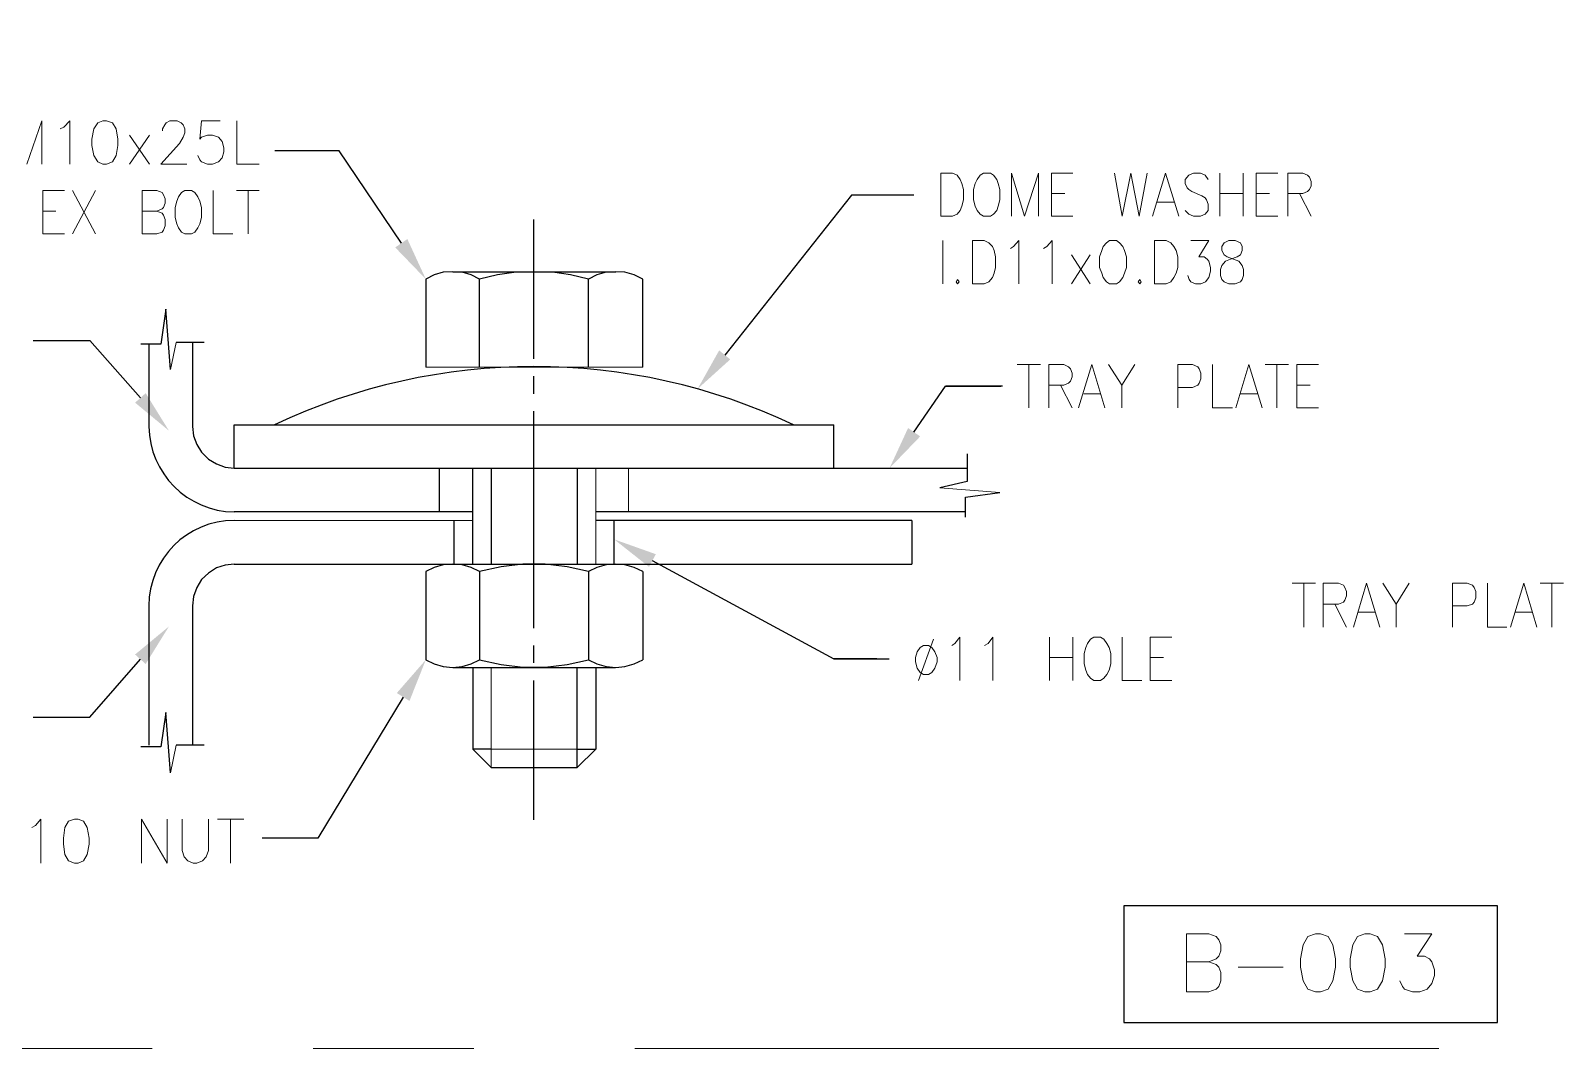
# Model space of a CAD drawing. Header units: inches. Extents: x -15980 to 45789, y -23276 to 2417.
# Drawn here: x -9003 to -8139, y -19581 to -19007 of the extents above; entities that cross this region are included whole.
import ezdxf

# ---------------------------------------------------------------- set-up
doc = ezdxf.new("R2010")
doc.units = ezdxf.units.IN
doc.header["$MEASUREMENT"] = 0
doc.linetypes.add('PHANTOMX2', pattern=[127, 63.5, -12.7, 12.7, -12.7, 12.7, -12.7])
for name, color, linetype, lineweight in [('Color-7-Line_Weight-25', 7, 'Continuous', 25), ('Color-7-Line_Weight-9', 7, 'Continuous', 9), ('HATCH', 130, 'PHANTOMX2', 9), ('TEXT', 2, 'Continuous', 13)]:
    doc.layers.add(name, color=color, linetype=linetype, lineweight=lineweight)
doc.layers.add('dim', color=82, linetype='Continuous')

# ---------------------------------------------------------------- blocks, each defined once
blk = doc.blocks.new('A$C47e84c82')
at = {"layer": 'dim'}
for points in [[(131.58, 211.88), (129.67, 210.55), (134.5, 205.55)], [(182.58, 192.88), (180.83, 194.3), (177.42, 188.22)], [(90.25, 187.55), (88.58, 186.05), (93.92, 181.63)], [(212.58, 180.72), (210.67, 182.05), (207.75, 175.72)], [(169.75, 160.13), (170.83, 162.13), (164.25, 164.47)], [(90.25, 144.8), (88.58, 146.3), (93.92, 150.72)], [(131.92, 138.97), (129.92, 140.22), (134.5, 145.47)]]:
    blk.add_hatch(color=256, dxfattribs=at).paths.add_polyline_path(points)
at = {"layer": 'Color-7-Line_Weight-25', "linetype": 'Continuous'}
for p, q in [((151.58, 192.97), (151.58, 214.97)), ((135.83, 206.22), (134.5, 205.55)), ((137.25, 206.63), (135.83, 206.22)), ((138.75, 206.72), (137.25, 206.63)), ((138.75, 206.72), (164.5, 206.72)), ((140.25, 206.63), (138.75, 206.72)), ((141.67, 206.22), (140.25, 206.63)), ((143, 205.55), (141.67, 206.22)), ((145.83, 206.22), (143, 205.55)), ((148.75, 206.63), (145.83, 206.22)), ((151.58, 206.72), (148.75, 206.63)), ((154.5, 206.63), (151.58, 206.72)), ((157.33, 206.22), (154.5, 206.63)), ((160.17, 205.55), (157.33, 206.22)), ((161.5, 206.22), (160.17, 205.55)), ((163, 206.63), (161.5, 206.22)), ((164.5, 206.72), (163, 206.63)), ((165.92, 206.63), (164.5, 206.72)), ((167.42, 206.22), (165.92, 206.63)), ((168.75, 205.55), (167.42, 206.22)), ((134.5, 205.55), (134.5, 191.63)), ((143, 191.63), (143, 205.55)), ((160.17, 191.63), (160.17, 205.55)), ((168.75, 191.63), (168.75, 205.55)), ((93.42, 200.8), (92.67, 195.3)), ((94.17, 191.3), (93.42, 200.8)), ((92.67, 195.3), (89.5, 195.3)), ((90.75, 195.3), (90.75, 182.3)), ((99.5, 195.55), (95.08, 195.55)), ((97.67, 195.55), (97.67, 182.3)), ((151.58, 187.47), (151.58, 190.22)), ((151.58, 150.47), (151.58, 184.72)), ((97.67, 182.3), (97.83, 180.8)), ((104.25, 182.55), (198.92, 182.55)), ((104.25, 175.72), (104.25, 182.55)), ((198.92, 175.72), (198.92, 182.55)), ((97.83, 180.8), (98.33, 179.47)), ((98.33, 179.47), (99.08, 178.22)), ((99.08, 178.22), (100.17, 177.13)), ((100.17, 177.13), (101.42, 176.38)), ((220, 177.97), (220, 173.63)), ((101.42, 176.38), (102.83, 175.88)), ((102.83, 175.88), (104.25, 175.72)), ((104.25, 175.72), (198.92, 175.72)), ((104.25, 175.72), (220, 175.72)), ((136.67, 168.8), (136.67, 175.72)), ((141.92, 160.55), (141.92, 175.72)), ((144.83, 175.72), (144.83, 160.55)), ((158.42, 175.72), (158.42, 160.55)), ((220, 173.63), (215.67, 172.63)), ((219.75, 171.13), (225.17, 171.88)), ((219.75, 167.97), (219.75, 171.13)), ((141.92, 168.8), (104.25, 168.8)), ((139, 160.55), (139, 167.47)), ((219.75, 168.8), (161.33, 168.8)), ((211.25, 167.47), (161.33, 167.47)), ((164.25, 160.55), (164.25, 167.47)), ((211.25, 167.47), (211.25, 160.55)), ((101.42, 159.97), (100.17, 159.13)), ((102.83, 160.38), (101.42, 159.97)), ((104.25, 160.55), (102.83, 160.38)), ((104.25, 160.55), (211.25, 160.55)), ((135.83, 160.05), (134.5, 159.38)), ((137.25, 160.47), (135.83, 160.05)), ((138.75, 160.55), (137.25, 160.47)), ((138.75, 160.55), (164.42, 160.55)), ((140.25, 160.47), (138.75, 160.55)), ((141.67, 160.05), (140.25, 160.47)), ((143, 159.38), (141.67, 160.05)), ((146.42, 160.13), (143, 159.38)), ((149.83, 160.55), (146.42, 160.13)), ((153.33, 160.55), (149.83, 160.55)), ((156.83, 160.13), (153.33, 160.55)), ((160.17, 159.38), (156.83, 160.13)), ((161.5, 160.05), (160.17, 159.38)), ((163, 160.47), (161.5, 160.05)), ((164.5, 160.55), (163, 160.47)), ((165.92, 160.47), (164.5, 160.55)), ((167.42, 160.05), (165.92, 160.47)), ((168.75, 159.38), (167.42, 160.05)), ((99.08, 158.13), (98.33, 156.88)), ((100.17, 159.13), (99.08, 158.13)), ((134.5, 159.38), (134.5, 145.47)), ((143, 159.38), (143, 145.47)), ((160.17, 159.38), (160.17, 145.47)), ((168.75, 159.38), (168.75, 145.47)), ((97.83, 155.47), (97.67, 153.97)), ((98.33, 156.88), (97.83, 155.47)), ((90.75, 153.97), (90.75, 131.97)), ((97.67, 153.97), (97.67, 131.97)), ((151.58, 144.97), (151.58, 147.72)), ((134.5, 145.47), (135.83, 144.8)), ((141.67, 144.8), (143, 145.47)), ((143, 145.47), (146.42, 144.72)), ((156.83, 144.72), (160.17, 145.47)), ((160.17, 145.47), (161.5, 144.8)), ((167.42, 144.8), (168.75, 145.47)), ((135.83, 144.8), (137.25, 144.38)), ((137.25, 144.38), (138.75, 144.22)), ((138.75, 144.22), (140.25, 144.38)), ((138.75, 144.22), (164.42, 144.22)), ((140.25, 144.38), (141.67, 144.8)), ((141.92, 144.22), (141.92, 131.38)), ((146.42, 144.72), (149.83, 144.3)), ((149.83, 144.3), (153.33, 144.3)), ((153.33, 144.3), (156.83, 144.72)), ((158.42, 128.47), (158.42, 144.22)), ((161.33, 144.22), (161.33, 131.38)), ((161.5, 144.8), (163, 144.38)), ((163, 144.38), (164.5, 144.22)), ((164.5, 144.22), (165.92, 144.38)), ((165.92, 144.38), (167.42, 144.8)), ((151.58, 120.22), (151.58, 142.22)), ((93.42, 137.13), (92.67, 131.72)), ((94.17, 127.63), (93.42, 137.13)), ((92.67, 131.72), (89.5, 131.72)), ((99.5, 131.97), (95.08, 131.97)), ((144.83, 131.38), (141.92, 131.38)), ((141.92, 131.38), (144.83, 128.47)), ((158.42, 131.38), (161.33, 131.38)), ((161.33, 131.38), (158.42, 128.47)), ((144.83, 128.47), (158.42, 128.47))]:
    blk.add_line(p, q, dxfattribs=at)
for centre, radius, start, end in [((151.58, 95.88), 95.88, 64.6831, 115.3169), ((104.41, 182.46), 13.66, 180.6672, 269.3326), ((104.26, 153.95), 13.51, 90.0608, 179.9394)]:
    blk.add_arc(centre, radius, start, end, dxfattribs=at)
at = {"layer": 'Color-7-Line_Weight-9', "linetype": 'Continuous'}
for p, q in [((95.08, 195.55), (94.17, 191.3)), ((134.5, 191.63), (168.75, 191.63)), ((161.33, 160.55), (161.33, 175.72)), ((166.5, 168.8), (166.5, 175.72)), ((215.67, 172.63), (225.17, 171.88)), ((141.92, 167.47), (104.25, 167.47)), ((144.83, 128.47), (144.83, 144.22)), ((95.08, 131.97), (94.17, 127.63)), ((144.83, 131.38), (158.42, 131.38))]:
    blk.add_line(p, q, dxfattribs=at)
at = {"layer": 'dim'}
for p, q in [((120.83, 225.8), (110.67, 225.8)), ((130.67, 211.22), (120.83, 225.8)), ((72.5, 195.88), (81.42, 195.88)), ((81.42, 195.88), (89.42, 186.8)), ((211.58, 181.38), (216.58, 188.63)), ((225.58, 188.63), (216.58, 188.63)), ((216.58, 188.63), (225.33, 188.63)), ((170.25, 161.13), (198.92, 145.63)), ((81.42, 136.38), (89.42, 145.55)), ((205.75, 145.63), (198.92, 145.63)), ((198.92, 145.63), (206.83, 145.63)), ((198.92, 145.63), (207.67, 145.63)), ((130.92, 139.55), (117.42, 117.3)), ((72.5, 136.38), (81.42, 136.38)), ((117.42, 117.3), (108.67, 117.3)), ((244.75, 106.62), (244.75, 88.2)), ((303.75, 106.62), (244.75, 106.62)), ((303.75, 88.2), (303.75, 106.62)), ((244.75, 88.2), (303.75, 88.2))]:
    blk.add_line(p, q, dxfattribs=at)
blk.add_lwpolyline([(211.58, 218.8), (201.75, 218.8), (181.75, 193.55)], dxfattribs=at)
at = {"layer": 'HATCH', "ltscale": 2}
blk.add_lwpolyline([(0, 248.05), (548.5, 248.05), (548.5, 84.13), (0, 84.13)], close=True, dxfattribs=at)
at = {"layer": 'TEXT', "ltscale": 0.5}
for p, q in [((71.5, 223.72), (73.83, 230.55)), ((73.83, 230.55), (73.83, 223.72)), ((77.33, 229.55), (78.25, 230.55)), ((78.25, 230.55), (78.25, 223.72)), ((82.67, 230.22), (82.08, 229.3)), ((83.5, 230.55), (82.67, 230.22)), ((84.08, 230.55), (83.5, 230.55)), ((85, 230.22), (84.08, 230.55)), ((85.58, 229.3), (85, 230.22)), ((93.25, 229.88), (93.5, 230.22)), ((93.5, 230.22), (94.08, 230.55)), ((94.08, 230.55), (95.25, 230.55)), ((95.25, 230.55), (95.83, 230.22)), ((95.83, 230.22), (96.17, 229.88)), ((99.08, 230.55), (98.83, 227.63)), ((102, 230.55), (99.08, 230.55)), ((104.67, 230.55), (104.67, 223.72)), ((76.75, 229.3), (77.33, 229.55)), ((82.08, 229.3), (81.75, 227.63)), ((81.75, 227.63), (81.75, 226.63)), ((85.83, 227.63), (85.58, 229.3)), ((85.83, 226.63), (85.83, 227.63)), ((87.67, 228.3), (90.83, 223.72)), ((90.83, 228.3), (87.67, 223.72)), ((92.92, 229.3), (93.25, 229.88)), ((92.92, 228.97), (92.92, 229.3)), ((96.17, 227.97), (95.58, 226.97)), ((96.17, 229.88), (96.42, 229.3)), ((96.42, 228.63), (96.17, 227.97)), ((96.42, 229.3), (96.42, 228.63)), ((98.83, 227.63), (99.08, 227.97)), ((99.08, 227.97), (100, 228.3)), ((100, 228.3), (100.83, 228.3)), ((100.83, 228.3), (101.75, 227.97)), ((101.75, 227.97), (102.33, 227.3)), ((81.75, 226.63), (82.08, 225.05)), ((85.58, 225.05), (85.83, 226.63)), ((95.58, 226.97), (92.67, 223.72)), ((102.33, 227.3), (102.58, 226.3)), ((102.58, 225.63), (102.33, 224.72)), ((102.58, 226.3), (102.58, 225.63)), ((82.08, 225.05), (82.67, 224.05)), ((82.67, 224.05), (83.5, 223.72)), ((83.5, 223.72), (84.08, 223.72)), ((84.08, 223.72), (85, 224.05)), ((85, 224.05), (85.58, 225.05)), ((92.67, 223.72), (96.75, 223.72)), ((98.83, 224.38), (98.5, 225.05)), ((99.08, 224.05), (98.83, 224.38)), ((100, 223.72), (99.08, 224.05)), ((100.83, 223.72), (100, 223.72)), ((101.75, 224.05), (100.83, 223.72)), ((102.33, 224.72), (101.75, 224.05)), ((104.67, 223.72), (108.17, 223.72)), ((215.83, 215.47), (215.83, 222.3)), ((215.83, 222.3), (217.67, 222.3)), ((217.67, 222.3), (218.42, 221.97)), ((218.42, 221.97), (218.92, 221.3)), ((218.92, 221.3), (219.17, 220.63)), ((219.17, 220.63), (219.42, 219.72)), ((221.25, 220.63), (221, 219.72)), ((221.58, 221.3), (221.25, 220.63)), ((222.08, 221.97), (221.58, 221.3)), ((222.58, 222.3), (222.08, 221.97)), ((223.67, 222.3), (222.58, 222.3)), ((224.17, 221.97), (223.67, 222.3)), ((224.67, 221.3), (224.17, 221.97)), ((224.92, 220.63), (224.67, 221.3)), ((225.17, 219.72), (224.92, 220.63)), ((227, 215.47), (227, 222.3)), ((227, 222.3), (229.08, 215.47)), ((229.08, 215.47), (231.25, 222.3)), ((231.25, 222.3), (231.25, 215.47)), ((233.33, 215.47), (233.33, 222.3)), ((233.33, 222.3), (236.67, 222.3)), ((243.25, 222.3), (244.5, 215.47)), ((244.5, 215.47), (245.83, 222.3)), ((245.83, 222.3), (247.17, 215.47)), ((247.17, 215.47), (248.42, 222.3)), ((249.25, 215.47), (251.33, 222.3)), ((251.33, 222.3), (253.42, 215.47)), ((255, 221.97), (254.42, 221.3)), ((254.42, 221.3), (254.42, 220.63)), ((254.42, 220.63), (254.75, 219.97)), ((255.75, 222.3), (255, 221.97)), ((256.83, 222.3), (255.75, 222.3)), ((257.58, 221.97), (256.83, 222.3)), ((258.08, 221.3), (257.58, 221.97)), ((259.92, 222.3), (259.92, 215.47)), ((263.58, 222.3), (263.58, 215.47)), ((265.67, 215.47), (265.67, 222.3)), ((265.67, 222.3), (269.08, 222.3)), ((270.67, 215.47), (270.67, 222.3)), ((270.67, 222.3), (273, 222.3)), ((273, 222.3), (273.75, 221.97)), ((273.75, 221.97), (274.08, 221.63)), ((274.08, 221.63), (274.33, 220.97)), ((274.33, 220.3), (274.08, 219.72)), ((274.33, 220.97), (274.33, 220.3)), ((74, 212.72), (74, 219.55)), ((74, 219.55), (77.42, 219.55)), ((78.67, 219.55), (82.33, 212.72)), ((82.33, 219.55), (78.67, 212.72)), ((89.67, 212.72), (89.67, 219.55)), ((89.67, 219.55), (92, 219.55)), ((92, 219.55), (92.83, 219.22)), ((92.83, 219.22), (93.08, 218.88)), ((93.08, 218.88), (93.33, 218.22)), ((93.33, 218.22), (93.33, 217.55)), ((95.17, 217.88), (94.92, 216.88)), ((95.42, 218.55), (95.17, 217.88)), ((95.92, 219.22), (95.42, 218.55)), ((96.42, 219.55), (95.92, 219.22)), ((97.5, 219.55), (96.42, 219.55)), ((98, 219.22), (97.5, 219.55)), ((98.5, 218.55), (98, 219.22)), ((98.83, 217.88), (98.5, 218.55)), ((99.08, 216.88), (98.83, 217.88)), ((100.92, 219.55), (100.92, 212.72)), ((104.58, 219.55), (108.17, 219.55)), ((106.42, 219.55), (106.42, 212.72)), ((219.42, 218.05), (219.17, 217.05)), ((219.42, 219.72), (219.42, 218.05)), ((221, 219.72), (221, 218.05)), ((221, 218.05), (221.25, 217.05)), ((224.92, 217.05), (225.17, 218.05)), ((225.17, 218.05), (225.17, 219.72)), ((233.33, 219.05), (235.42, 219.05)), ((254.75, 219.97), (255, 219.72)), ((255, 219.72), (255.5, 219.38)), ((255.5, 219.38), (257.08, 218.72)), ((257.08, 218.72), (257.58, 218.38)), ((257.58, 218.38), (257.83, 218.05)), ((257.83, 218.05), (258.08, 217.38)), ((259.92, 219.05), (263.58, 219.05)), ((265.67, 219.05), (267.75, 219.05)), ((273, 219.05), (270.67, 219.05)), ((272.5, 219.05), (274.33, 215.47)), ((273.75, 219.38), (273, 219.05)), ((274.08, 219.72), (273.75, 219.38)), ((74, 216.3), (76.08, 216.3)), ((92, 216.3), (89.67, 216.3)), ((92.83, 216.63), (92, 216.3)), ((92, 216.3), (92.83, 215.97)), ((93.08, 216.88), (92.83, 216.63)), ((92.83, 215.97), (93.08, 215.63)), ((93.33, 217.55), (93.08, 216.88)), ((93.08, 215.63), (93.33, 214.97)), ((94.92, 216.88), (94.92, 215.3)), ((99.08, 215.3), (99.08, 216.88)), ((217.67, 215.47), (215.83, 215.47)), ((218.42, 215.8), (217.67, 215.47)), ((218.92, 216.38), (218.42, 215.8)), ((219.17, 217.05), (218.92, 216.38)), ((221.25, 217.05), (221.58, 216.38)), ((221.58, 216.38), (222.08, 215.8)), ((222.08, 215.8), (222.58, 215.47)), ((222.58, 215.47), (223.67, 215.47)), ((223.67, 215.47), (224.17, 215.8)), ((224.17, 215.8), (224.67, 216.38)), ((224.67, 216.38), (224.92, 217.05)), ((233.33, 215.47), (236.67, 215.47)), ((250, 217.72), (252.67, 217.72)), ((255, 215.8), (254.42, 216.38)), ((255.75, 215.47), (255, 215.8)), ((256.83, 215.47), (255.75, 215.47)), ((257.58, 215.8), (256.83, 215.47)), ((258.08, 216.38), (257.58, 215.8)), ((258.08, 217.38), (258.08, 216.38)), ((265.67, 215.47), (269.08, 215.47)), ((93.08, 213.3), (92.83, 212.97)), ((93.33, 213.97), (93.08, 213.3)), ((93.33, 214.97), (93.33, 213.97)), ((94.92, 215.3), (95.17, 214.3)), ((95.17, 214.3), (95.42, 213.63)), ((95.42, 213.63), (95.92, 212.97)), ((98, 212.97), (98.5, 213.63)), ((98.5, 213.63), (98.83, 214.3)), ((98.83, 214.3), (99.08, 215.3)), ((74, 212.72), (77.42, 212.72)), ((92, 212.72), (89.67, 212.72)), ((92.83, 212.97), (92, 212.72)), ((95.92, 212.97), (96.42, 212.72)), ((96.42, 212.72), (97.5, 212.72)), ((97.5, 212.72), (98, 212.97)), ((100.92, 212.72), (104, 212.72)), ((216.17, 211.63), (216.17, 204.8)), ((220.83, 204.8), (220.83, 211.63)), ((220.83, 211.63), (222.67, 211.63)), ((222.67, 211.63), (223.42, 211.3)), ((223.42, 211.3), (224, 210.72)), ((224, 210.72), (224.25, 210.05)), ((226.83, 210.38), (227.33, 210.72)), ((227.33, 210.72), (228.17, 211.63)), ((228.17, 211.63), (228.17, 204.8)), ((232.08, 210.38), (232.58, 210.72)), ((232.58, 210.72), (233.42, 211.63)), ((233.42, 211.63), (233.42, 204.8)), ((241.5, 210.72), (241.25, 210.05)), ((242, 211.3), (241.5, 210.72)), ((242.5, 211.63), (242, 211.3)), ((243.58, 211.63), (242.5, 211.63)), ((244.08, 211.3), (243.58, 211.63)), ((244.58, 210.72), (244.08, 211.3)), ((244.83, 210.05), (244.58, 210.72)), ((249.58, 204.8), (249.58, 211.63)), ((249.58, 211.63), (251.42, 211.63)), ((251.42, 211.63), (252.17, 211.3)), ((252.17, 211.3), (252.67, 210.72)), ((252.67, 210.72), (253, 210.05)), ((255.33, 211.63), (258.17, 211.63)), ((258.17, 211.63), (256.58, 209.05)), ((260.58, 211.3), (260.25, 210.72)), ((260.25, 210.72), (260.25, 210.05)), ((261.33, 211.63), (260.58, 211.3)), ((262.33, 211.63), (261.33, 211.63)), ((263.17, 211.3), (262.33, 211.63)), ((263.42, 210.72), (263.17, 211.3)), ((263.42, 210.05), (263.42, 210.72)), ((224.25, 210.05), (224.5, 209.05)), ((224.5, 209.05), (224.5, 207.38)), ((236.5, 209.38), (239.42, 204.8)), ((239.42, 209.38), (236.5, 204.8)), ((241.25, 210.05), (240.92, 209.05)), ((240.92, 209.05), (240.92, 207.38)), ((245.17, 209.05), (244.83, 210.05)), ((245.17, 207.38), (245.17, 209.05)), ((253, 210.05), (253.25, 209.05)), ((253.25, 209.05), (253.25, 207.38)), ((256.58, 209.05), (257.42, 209.05)), ((257.42, 209.05), (257.92, 208.72)), ((257.92, 208.72), (258.17, 208.38)), ((258.17, 208.38), (258.42, 207.38)), ((260.25, 210.05), (260.58, 209.38)), ((260.25, 207.72), (260.83, 208.38)), ((260.58, 209.38), (261.08, 209.05)), ((260.83, 208.38), (261.58, 208.72)), ((261.08, 209.05), (262.08, 208.72)), ((261.58, 208.72), (262.67, 209.05)), ((262.08, 208.72), (262.92, 208.38)), ((262.67, 209.05), (263.17, 209.38)), ((262.92, 208.38), (263.42, 207.72)), ((263.17, 209.38), (263.42, 210.05)), ((224, 205.8), (223.42, 205.13)), ((224.25, 206.47), (224, 205.8)), ((224.5, 207.38), (224.25, 206.47)), ((240.92, 207.38), (241.25, 206.47)), ((241.25, 206.47), (241.5, 205.8)), ((241.5, 205.8), (242, 205.13)), ((244.08, 205.13), (244.58, 205.8)), ((244.58, 205.8), (244.83, 206.47)), ((244.83, 206.47), (245.17, 207.38)), ((252.67, 205.8), (252.17, 205.13)), ((253, 206.47), (252.67, 205.8)), ((253.25, 207.38), (253, 206.47)), ((255.08, 205.47), (254.83, 206.13)), ((258.17, 205.8), (257.67, 205.13)), ((258.42, 206.8), (258.17, 205.8)), ((258.42, 207.38), (258.42, 206.8)), ((260, 207.05), (260.25, 207.72)), ((260, 206.13), (260, 207.05)), ((260.25, 205.47), (260, 206.13)), ((263.42, 207.72), (263.67, 207.05)), ((263.67, 206.13), (263.42, 205.47)), ((263.67, 207.05), (263.67, 206.13)), ((218.5, 205.47), (218.25, 205.13)), ((218.25, 205.13), (218.5, 204.8)), ((218.75, 205.13), (218.5, 205.47)), ((218.5, 204.8), (218.75, 205.13)), ((222.67, 204.8), (220.83, 204.8)), ((223.42, 205.13), (222.67, 204.8)), ((242, 205.13), (242.5, 204.8)), ((242.5, 204.8), (243.58, 204.8)), ((243.58, 204.8), (244.08, 205.13)), ((247.25, 205.47), (247, 205.13)), ((247, 205.13), (247.25, 204.8)), ((247.5, 205.13), (247.25, 205.47)), ((247.25, 204.8), (247.5, 205.13)), ((251.42, 204.8), (249.58, 204.8)), ((252.17, 205.13), (251.42, 204.8)), ((255.33, 205.13), (255.08, 205.47)), ((256.08, 204.8), (255.33, 205.13)), ((256.92, 204.8), (256.08, 204.8)), ((257.67, 205.13), (256.92, 204.8)), ((260.58, 205.13), (260.25, 205.47)), ((261.33, 204.8), (260.58, 205.13)), ((262.33, 204.8), (261.33, 204.8)), ((263.17, 205.13), (262.33, 204.8)), ((263.42, 205.47), (263.17, 205.13)), ((227.92, 192.05), (231.58, 192.05)), ((229.75, 192.05), (229.75, 185.22)), ((232.92, 185.22), (232.92, 192.05)), ((232.92, 192.05), (235.25, 192.05)), ((235.25, 192.05), (236, 191.72)), ((236, 191.72), (236.33, 191.38)), ((236.33, 191.38), (236.58, 190.72)), ((237.58, 185.22), (239.67, 192.05)), ((239.67, 192.05), (241.75, 185.22)), ((242.33, 192.05), (244.42, 188.8)), ((246.5, 192.05), (244.42, 188.8)), ((253.25, 185.22), (253.25, 192.05)), ((253.25, 192.05), (255.58, 192.05)), ((255.58, 192.05), (256.42, 191.72)), ((256.42, 191.72), (256.67, 191.38)), ((256.67, 191.38), (256.92, 190.72)), ((258.75, 192.05), (258.75, 185.22)), ((262.42, 185.22), (264.5, 192.05)), ((264.5, 192.05), (266.58, 185.22)), ((267.08, 192.05), (270.75, 192.05)), ((268.92, 192.05), (268.92, 185.22)), ((272.08, 185.22), (272.08, 192.05)), ((272.08, 192.05), (275.5, 192.05)), ((236, 189.13), (235.25, 188.8)), ((236.33, 189.47), (236, 189.13)), ((236.58, 190.13), (236.33, 189.47)), ((236.58, 190.72), (236.58, 190.13)), ((256.67, 189.13), (256.42, 188.8)), ((256.92, 189.8), (256.67, 189.13)), ((256.92, 190.72), (256.92, 189.8)), ((235.25, 188.8), (232.92, 188.8)), ((234.75, 188.8), (236.58, 185.22)), ((238.42, 187.47), (241, 187.47)), ((244.42, 188.8), (244.42, 185.22)), ((255.58, 188.47), (253.25, 188.47)), ((256.42, 188.8), (255.58, 188.47)), ((263.17, 187.47), (265.83, 187.47)), ((272.08, 188.8), (274.17, 188.8)), ((258.75, 185.22), (261.92, 185.22)), ((272.08, 185.22), (275.5, 185.22)), ((271.33, 157.55), (275, 157.55)), ((273.17, 157.55), (273.17, 150.63)), ((276.25, 150.63), (276.25, 157.55)), ((276.25, 157.55), (278.67, 157.55)), ((278.67, 157.55), (279.42, 157.22)), ((281, 150.63), (283.08, 157.55)), ((283.08, 157.55), (285.17, 150.63)), ((285.67, 157.55), (287.75, 154.22)), ((289.83, 157.55), (287.75, 154.22)), ((296.67, 150.63), (296.67, 157.55)), ((296.67, 157.55), (299, 157.55)), ((299, 157.55), (299.83, 157.22)), ((302.17, 157.55), (302.17, 150.63)), ((305.83, 150.63), (307.92, 157.55)), ((307.92, 157.55), (310, 150.63)), ((310.5, 157.55), (314.17, 157.55)), ((312.33, 157.55), (312.33, 150.63)), ((279.42, 157.22), (279.67, 156.88)), ((279.67, 156.88), (279.92, 156.22)), ((279.92, 155.55), (279.67, 154.88)), ((279.92, 156.22), (279.92, 155.55)), ((299.83, 157.22), (300.08, 156.88)), ((300.08, 156.88), (300.33, 156.22)), ((300.33, 155.22), (300.08, 154.55)), ((300.33, 156.22), (300.33, 155.22)), ((278.67, 154.22), (276.25, 154.22)), ((278.08, 154.22), (279.92, 150.63)), ((279.42, 154.55), (278.67, 154.22)), ((279.67, 154.88), (279.42, 154.55)), ((281.75, 152.97), (284.42, 152.97)), ((287.75, 154.22), (287.75, 150.63)), ((299, 153.97), (296.67, 153.97)), ((299.83, 154.22), (299, 153.97)), ((300.08, 154.55), (299.83, 154.22)), ((306.58, 152.97), (309.17, 152.97)), ((302.17, 150.63), (305.25, 150.63)), ((214.67, 148.72), (212.33, 142.22)), ((213.08, 147.72), (212.58, 147.38)), ((213.92, 147.72), (213.08, 147.72)), ((214.42, 147.38), (213.92, 147.72)), ((217.58, 147.72), (218.08, 148.05)), ((218.08, 148.05), (218.83, 149.05)), ((218.83, 149.05), (218.83, 142.22)), ((222.75, 147.72), (223.33, 148.05)), ((223.33, 148.05), (224.08, 149.05)), ((224.08, 149.05), (224.08, 142.22)), ((233, 149.05), (233, 142.22)), ((236.67, 149.05), (236.67, 142.22)), ((239, 148.05), (238.75, 147.38)), ((239.5, 148.72), (239, 148.05)), ((240, 149.05), (239.5, 148.72)), ((241.08, 149.05), (240, 149.05)), ((241.58, 148.72), (241.08, 149.05)), ((242.08, 148.05), (241.58, 148.72)), ((242.42, 147.38), (242.08, 148.05)), ((244.5, 149.05), (244.5, 142.22)), ((248.92, 142.22), (248.92, 149.05)), ((248.92, 149.05), (252.33, 149.05)), ((212.08, 146.72), (211.83, 145.8)), ((211.83, 145.8), (211.83, 145.13)), ((212.58, 147.38), (212.08, 146.72)), ((214.92, 146.72), (214.42, 147.38)), ((215.25, 145.8), (214.92, 146.72)), ((215.25, 145.13), (215.25, 145.8)), ((233, 145.8), (236.67, 145.8)), ((238.75, 147.38), (238.5, 146.47)), ((238.5, 146.47), (238.5, 144.8)), ((242.67, 146.47), (242.42, 147.38)), ((242.67, 144.8), (242.67, 146.47)), ((248.92, 145.8), (251, 145.8)), ((211.83, 145.13), (212.08, 144.13)), ((212.08, 144.13), (212.58, 143.47)), ((212.58, 143.47), (213.08, 143.13)), ((213.08, 143.13), (213.92, 143.13)), ((213.92, 143.13), (214.42, 143.47)), ((214.42, 143.47), (214.92, 144.13)), ((214.92, 144.13), (215.25, 145.13)), ((238.5, 144.8), (238.75, 143.8)), ((238.75, 143.8), (239, 143.13)), ((239, 143.13), (239.5, 142.55)), ((241.58, 142.55), (242.08, 143.13)), ((242.08, 143.13), (242.42, 143.8)), ((242.42, 143.8), (242.67, 144.8)), ((239.5, 142.55), (240, 142.22)), ((240, 142.22), (241.08, 142.22)), ((241.08, 142.22), (241.58, 142.55)), ((244.5, 142.22), (247.58, 142.22)), ((248.92, 142.22), (252.33, 142.22)), ((72.25, 118.97), (72.83, 119.3)), ((72.83, 119.3), (73.67, 120.3)), ((73.67, 120.3), (73.67, 113.38)), ((77.5, 118.97), (77.25, 117.3)), ((78.08, 119.97), (77.5, 118.97)), ((79, 120.3), (78.08, 119.97)), ((79.58, 120.3), (79, 120.3)), ((80.42, 119.97), (79.58, 120.3)), ((81, 118.97), (80.42, 119.97)), ((81.33, 117.3), (81, 118.97)), ((89.58, 113.38), (89.58, 120.3)), ((89.58, 120.3), (93.67, 113.38)), ((93.67, 113.38), (93.67, 120.3)), ((96, 120.3), (96, 115.38)), ((100.17, 115.38), (100.17, 120.3)), ((101.58, 120.3), (105.75, 120.3)), ((103.67, 120.3), (103.67, 113.38)), ((77.25, 117.3), (77.25, 116.38)), ((77.25, 116.38), (77.5, 114.72)), ((81, 114.72), (81.33, 116.38)), ((81.33, 116.38), (81.33, 117.3)), ((77.5, 114.72), (78.08, 113.72)), ((80.42, 113.72), (81, 114.72)), ((96, 115.38), (96.33, 114.38)), ((96.33, 114.38), (96.92, 113.72)), ((99.25, 113.72), (99.83, 114.38)), ((99.83, 114.38), (100.17, 115.38)), ((78.08, 113.72), (79, 113.38)), ((79, 113.38), (79.58, 113.38)), ((79.58, 113.38), (80.42, 113.72)), ((96.92, 113.72), (97.75, 113.38)), ((97.75, 113.38), (98.33, 113.38)), ((98.33, 113.38), (99.25, 113.72)), ((254.67, 93.03), (254.67, 102.2)), ((254.67, 102.2), (258.17, 102.2)), ((258.17, 102.2), (259.33, 101.78)), ((259.33, 101.78), (259.75, 101.28)), ((273.83, 101.78), (273.08, 100.45)), ((275, 102.2), (273.83, 101.78)), ((275.83, 102.2), (275, 102.2)), ((277, 101.78), (275.83, 102.2)), ((277.75, 100.45), (277, 101.78)), ((281.67, 101.78), (280.92, 100.45)), ((282.83, 102.2), (281.67, 101.78)), ((283.67, 102.2), (282.83, 102.2)), ((284.83, 101.78), (283.67, 102.2)), ((285.58, 100.45), (284.83, 101.78)), ((289.08, 102.2), (293.42, 102.2)), ((293.42, 102.2), (291.08, 98.7)), ((259.75, 101.28), (260.08, 100.45)), ((260.08, 99.53), (259.75, 98.7)), ((260.08, 100.45), (260.08, 99.53)), ((273.08, 100.45), (272.67, 98.28)), ((278.17, 98.28), (277.75, 100.45)), ((280.92, 100.45), (280.5, 98.28)), ((286, 98.28), (285.58, 100.45)), ((258.17, 97.78), (254.67, 97.78)), ((259.33, 98.28), (258.17, 97.78)), ((258.17, 97.78), (259.33, 97.37)), ((259.75, 98.7), (259.33, 98.28)), ((259.33, 97.37), (259.75, 96.95)), ((259.75, 96.95), (260.08, 96.12)), ((262.83, 96.95), (269.92, 96.95)), ((272.67, 98.28), (272.67, 96.95)), ((272.67, 96.95), (273.08, 94.78)), ((277.75, 94.78), (278.17, 96.95)), ((278.17, 96.95), (278.17, 98.28)), ((280.5, 98.28), (280.5, 96.95)), ((280.5, 96.95), (280.92, 94.78)), ((285.58, 94.78), (286, 96.95)), ((286, 96.95), (286, 98.28)), ((291.08, 98.7), (292.25, 98.7)), ((292.25, 98.7), (293, 98.28)), ((293, 98.28), (293.42, 97.78)), ((293.42, 97.78), (293.83, 96.53)), ((260.08, 94.78), (259.75, 93.87)), ((260.08, 96.12), (260.08, 94.78)), ((273.08, 94.78), (273.83, 93.45)), ((277, 93.45), (277.75, 94.78)), ((280.92, 94.78), (281.67, 93.45)), ((284.83, 93.45), (285.58, 94.78)), ((288.75, 93.87), (288.33, 94.78)), ((293.83, 95.62), (293.42, 94.37)), ((293.83, 96.53), (293.83, 95.62)), ((258.17, 93.03), (254.67, 93.03)), ((259.33, 93.45), (258.17, 93.03)), ((259.75, 93.87), (259.33, 93.45)), ((273.83, 93.45), (275, 93.03)), ((275, 93.03), (275.83, 93.03)), ((275.83, 93.03), (277, 93.45)), ((281.67, 93.45), (282.83, 93.03)), ((282.83, 93.03), (283.67, 93.03)), ((283.67, 93.03), (284.83, 93.45)), ((289.08, 93.45), (288.75, 93.87)), ((290.33, 93.03), (289.08, 93.45)), ((291.5, 93.03), (290.33, 93.03)), ((292.67, 93.45), (291.5, 93.03)), ((293.42, 94.37), (292.67, 93.45))]:
    blk.add_line(p, q, dxfattribs=at)

msp = doc.modelspace()

# ---------------------------------------------------------------- block references
at = {"xscale": 3.571428571428572, "yscale": 3.571428571428572, "zscale": 3.571428571428572}
msp.add_blockref('A$C47e84c82', (-9260.596, -19881.234), dxfattribs=at)

doc.saveas('drawing.dxf')
